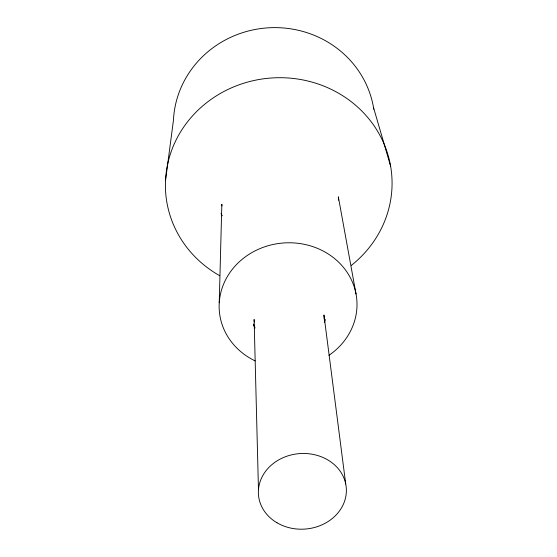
<?xml version="1.0" encoding="UTF-8"?>
<svg xmlns="http://www.w3.org/2000/svg" width="557" height="557" viewBox="0 0 557 557"><rect width="100%" height="100%" fill="white"/><g stroke="black" fill="none" stroke-linecap="round" stroke-linejoin="round"><path stroke-width="0.84" d="M219.242 302.771L221.839 204.259L221.965 205.937M165.513 180.656L173.443 120.242A100.789 96.277 -4.4 0 1 269.024 27.78A100.789 96.277 -4.4 0 1 373.789 109.242M324.508 322.517L325.058 319.44L324.459 321.953M254.953 328.073L253.442 324.042L254.716 327.76L254.535 325.274M222.055 215.844L221.143 213.415L221.923 215.608M373.51 107.536L390.638 166.306M356.027 293.992L338.343 196.823L338.496 200.186M345.73 484.005L323.951 314.977L324.16 319.133M254.298 321.953L254.117 319.467L258.462 489.666M255.169 360.915A68.971 62.607 -4.4 0 1 232.917 268.585A68.971 62.607 -4.4 0 1 337.013 260.648A68.971 62.607 -4.4 0 1 328.978 355.289M219.757 275.743A113.377 106.498 -4.4 0 1 188.983 119.999A113.377 106.498 -4.4 0 1 357.329 106.77A113.377 106.498 -4.4 0 1 351.335 265.397M277.024 522.793A44.038 37.827 -4.4 0 0 346.196 493.871A44.038 37.827 -4.4 0 0 283.896 457.346A44.038 37.827 -4.4 0 0 277.024 522.793"/></g></svg>
